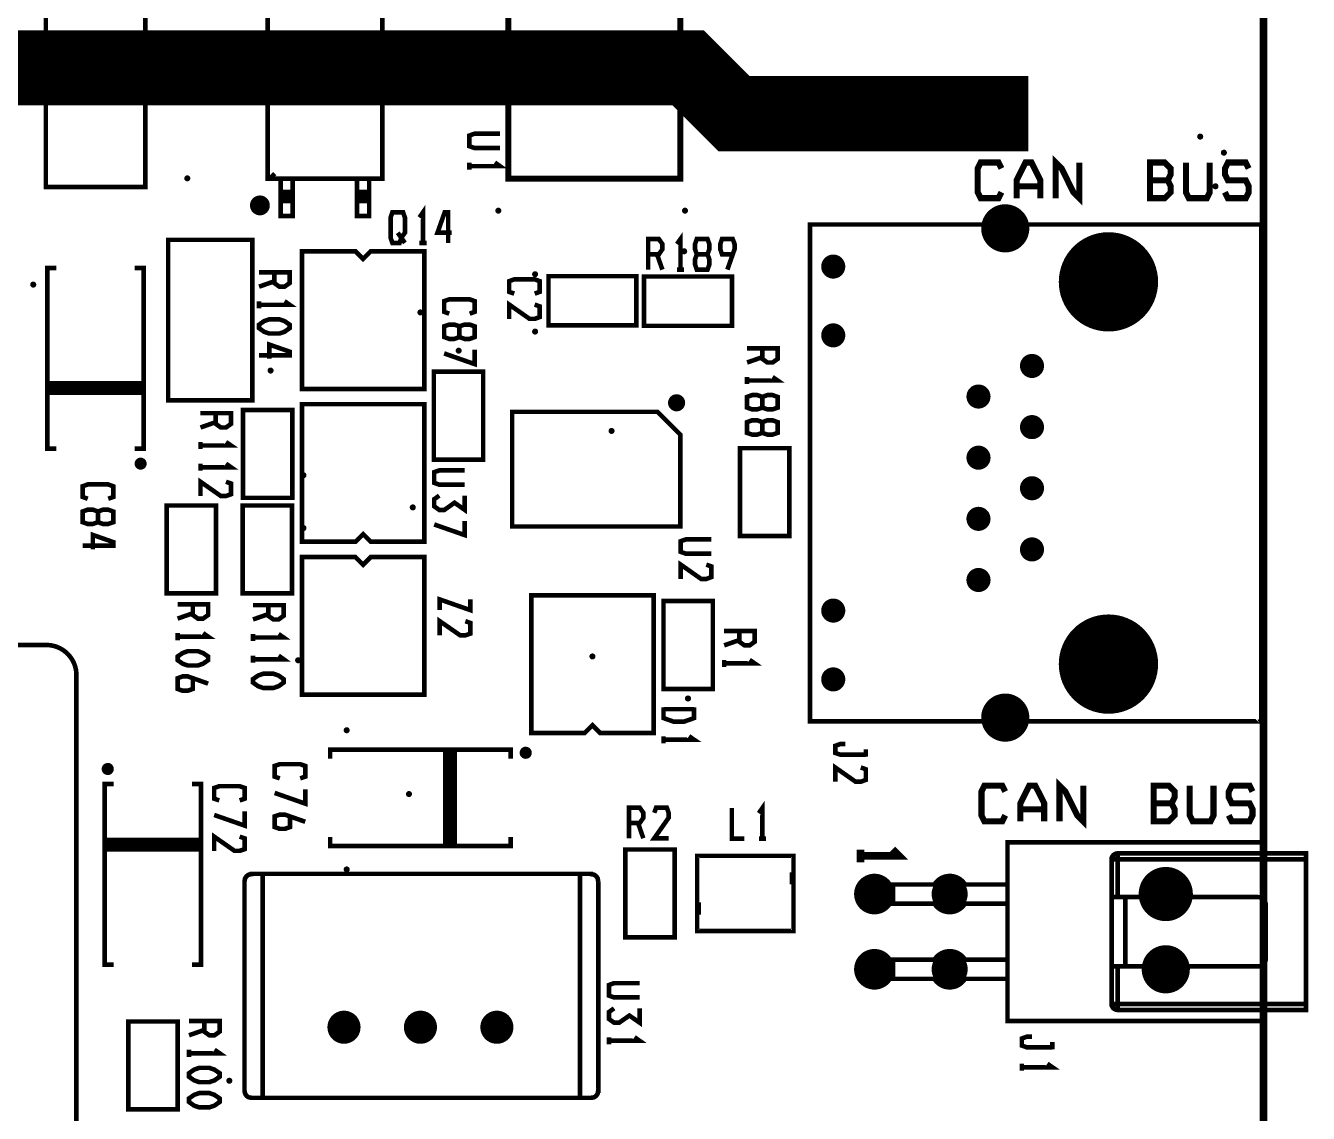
# Model space of a CAD drawing. Extents: x 8 to 205, y 3 to 189.
# Drawn here: x 161.72 to 204.34, y 25.73 to 61.86 of the extents above; entities that cross this region are included whole.
import ezdxf

# ---------------------------------------------------------------- set-up
doc = ezdxf.new("R2010")
doc.units = 0
doc.header["$MEASUREMENT"] = 0
doc.layers.get('0').update_dxf_attribs({"linetype": 'CONTINUOUS'})
doc.layers.add('26-349-0_DRL', color=254, linetype='CONTINUOUS')
doc.layers.add('26-349-0_SST', color=12, linetype='CONTINUOUS')

# ---------------------------------------------------------------- blocks, each defined once
blk = doc.blocks.new('ROUND_29')
at = {"const_width": 0.90043}
blk.add_lwpolyline([(-0.450214, 0, 1), (0.450214, 0, 1)], format="xyb", close=True, dxfattribs=at)
blk = doc.blocks.new('ROUND_30')
at = {"const_width": 0.8001}
blk.add_lwpolyline([(-0.40005, 0, 1), (0.40005, 0, 1)], format="xyb", close=True, dxfattribs=at)
blk = doc.blocks.new('ROUND_33')
at = {"const_width": 1.64973}
blk.add_lwpolyline([(-0.824864, 0, 1), (0.824864, 0, 1)], format="xyb", close=True, dxfattribs=at)
blk = doc.blocks.new('ROUND_93')
at = {"const_width": 0.54991}
blk.add_lwpolyline([(-0.274954, 0, 1), (0.274954, 0, 1)], format="xyb", close=True, dxfattribs=at)
blk = doc.blocks.new('ROUND_94')
at = {"const_width": 0.59944}
blk.add_lwpolyline([(-0.29972, 0, 1), (0.29972, 0, 1)], format="xyb", close=True, dxfattribs=at)
blk = doc.blocks.new('ROUND_95')
at = {"const_width": 0.40005}
blk.add_lwpolyline([(-0.200024, 0, 1), (0.200024, 0, 1)], format="xyb", close=True, dxfattribs=at)
blk = doc.blocks.new('ROUND_101')
at = {"const_width": 0.10033}
blk.add_lwpolyline([(-0.050164, 0, 1), (0.050164, 0, 1)], format="xyb", close=True, dxfattribs=at)
blk = doc.blocks.new('ROUND_102')
at = {"const_width": 0.10033}
blk.add_lwpolyline([(-0.050164, 0, 1), (0.050164, 0, 1)], format="xyb", close=True, dxfattribs=at)

msp = doc.modelspace()

# ---------------------------------------------------------------- linework, layer by layer
at = {"layer": '26-349-0_DRL'}
for points, const_width in [([(202.842, 184.891), (202.842, 5.442)], 0.254), ([(155.911, 60.464), (183.724, 60.464), (185.248, 58.94), (195.027, 58.94)], 2.499)]:
    msp.add_lwpolyline(points, dxfattribs=dict(at, const_width=const_width))
at = {"layer": '26-349-0_SST'}
for points, const_width in [([(169.754, 56.781), (169.754, 64.401), (173.564, 64.401), (173.564, 56.781), (169.754, 56.781)], 0.152), ([(182.454, 64.401), (177.755, 64.401), (177.755, 56.781), (183.47, 56.781), (183.47, 63.385), (182.454, 64.401)], 0.201), ([(165.69, 63.385), (165.69, 64.147), (162.388, 64.147), (162.388, 56.501), (165.69, 56.501), (165.69, 63.385)], 0.152), ([(177.475, 57.799), (176.63, 57.799), (176.459, 57.858), (176.459, 58.213), (176.63, 58.274), (177.475, 58.274)], 0.152), ([(196.729, 57.317), (196.729, 56.131), (196.531, 56.329), (196.137, 57.119), (195.939, 57.317), (195.939, 56.131)], 0.203), ([(176.459, 57.081), (176.459, 57.317)], 0.152), ([(176.459, 57.197), (177.475, 57.197), (177.305, 57.317)], 0.152), ([(194.138, 56.329), (194.039, 56.131), (193.447, 56.131), (193.348, 56.329), (193.348, 57.119), (193.447, 57.317), (194.039, 57.317), (194.138, 57.119)], 0.203), ([(195.433, 56.131), (195.433, 56.725), (195.136, 57.317), (194.938, 57.317), (194.643, 56.725), (194.643, 56.131)], 0.203), ([(199.073, 56.725), (199.665, 56.725), (199.764, 56.921), (199.764, 57.119), (199.566, 57.317), (198.974, 57.317)], 0.203), ([(199.073, 56.131), (199.073, 57.317)], 0.203), ([(201.059, 57.317), (201.059, 56.329), (200.96, 56.131), (200.368, 56.131), (200.269, 56.329), (200.269, 57.317)], 0.203), ([(202.355, 57.119), (202.256, 57.317), (201.664, 57.317), (201.565, 57.119), (201.565, 56.921), (201.664, 56.725), (202.256, 56.725), (202.355, 56.527), (202.355, 56.329), (202.256, 56.131), (201.664, 56.131), (201.565, 56.329)], 0.203), ([(169.993, 56.951), (169.81, 56.766)], 0.152), ([(170.188, 56.766), (170.188, 56.344), (170.59, 56.344), (170.59, 56.766)], 0.152), ([(172.728, 56.766), (172.728, 56.344), (173.13, 56.344), (173.13, 56.766)], 0.152), ([(198.974, 56.131), (199.566, 56.131), (199.764, 56.329), (199.764, 56.527), (199.665, 56.725)], 0.203), ([(170.59, 56.344), (170.59, 56.197), (170.59, 56.042), (170.59, 55.541), (170.188, 55.541), (170.188, 56.042), (170.188, 56.197), (170.188, 56.344)], 0.152), ([(170.188, 56.197), (170.59, 56.197)], 0.152), ([(173.13, 56.344), (173.13, 56.197), (173.13, 56.042), (173.13, 55.541), (172.728, 55.541), (172.728, 56.042), (172.728, 56.197), (172.728, 56.344)], 0.152), ([(172.728, 56.197), (173.13, 56.197)], 0.152), ([(195.433, 56.527), (194.643, 56.527)], 0.203), ([(169.754, 55.877), (169.246, 55.877)], 0.152), ([(169.723, 56.014), (169.276, 56.014)], 0.152), ([(169.347, 56.095), (169.347, 55.689)], 0.152), ([(169.485, 56.146), (169.485, 55.638)], 0.152), ([(169.622, 56.115), (169.622, 55.668)], 0.152), ([(170.188, 56.042), (170.59, 56.042)], 0.152), ([(172.728, 56.042), (173.13, 56.042)], 0.152), ([(174.918, 54.645), (174.918, 55.661), (174.801, 55.491)], 0.152), ([(169.703, 55.739), (169.297, 55.739)], 0.152), ([(173.843, 54.815), (173.902, 54.645), (174.14, 54.645), (174.199, 54.815), (174.318, 54.983), (174.318, 55.491), (174.257, 55.661), (173.902, 55.661), (173.843, 55.491), (173.843, 54.815)], 0.152), ([(175.875, 54.983), (175.4, 54.983), (175.639, 55.661), (175.756, 55.661), (175.756, 54.645)], 0.152), ([(174.079, 54.983), (174.318, 54.645)], 0.152), ([(183.475, 53.758), (183.475, 54.774), (183.356, 54.607)], 0.152), ([(187.775, 38.747), (187.798, 38.747), (202.774, 38.747), (202.759, 38.762), (202.756, 38.767), (202.774, 38.775), (202.774, 55.257), (187.775, 55.257), (187.775, 38.747)], 0.152), ([(166.452, 54.749), (169.246, 54.749), (169.246, 49.415), (166.452, 49.415), (166.452, 54.749)], 0.152), ([(175.037, 54.645), (174.801, 54.645)], 0.152), ([(182.401, 54.266), (182.756, 54.266), (182.873, 54.436), (182.873, 54.607), (182.756, 54.774), (182.401, 54.774), (182.401, 53.758)], 0.152), ([(184.372, 54.266), (184.433, 54.436), (184.433, 54.607), (184.372, 54.774), (184.016, 54.774), (183.958, 54.607), (183.958, 54.436), (184.016, 54.266), (184.372, 54.266), (184.433, 54.099), (184.433, 53.928), (184.372, 53.758), (184.016, 53.758), (183.958, 53.928), (183.958, 54.099), (184.016, 54.266)], 0.152), ([(185.21, 54.266), (184.854, 54.266), (184.796, 54.436), (184.796, 54.607), (184.854, 54.774), (185.21, 54.774), (185.271, 54.607), (185.271, 54.436), (185.032, 53.758)], 0.152), ([(170.897, 49.796), (174.961, 49.796), (174.961, 54.368), (173.183, 54.368), (172.929, 54.114), (172.675, 54.368), (170.897, 54.368), (170.897, 49.796)], 0.152), ([(182.695, 54.266), (182.873, 53.758)], 0.152), ([(162.738, 47.812), (162.439, 47.812), (162.439, 53.812), (162.738, 53.812)], 0.152), ([(165.339, 47.812), (165.639, 47.812), (165.639, 53.812), (165.339, 53.812)], 0.152), ([(169.98, 53.667), (169.98, 53.311), (170.148, 53.192), (170.318, 53.192), (170.488, 53.311), (170.488, 53.667), (169.472, 53.667)], 0.152), ([(183.594, 53.758), (183.356, 53.758)], 0.152), ([(169.98, 53.37), (169.472, 53.192)], 0.152), ([(177.953, 52.961), (177.783, 53.019), (177.783, 53.375), (177.953, 53.436), (178.629, 53.436), (178.799, 53.375), (178.799, 53.019), (178.629, 52.961)], 0.152), ([(182.009, 53.542), (179.088, 53.542), (179.088, 51.904), (182.009, 51.904), (182.009, 53.542)], 0.152), ([(182.263, 51.891), (185.184, 51.891), (185.184, 53.53), (182.263, 53.53), (182.263, 51.891)], 0.152), ([(169.472, 52.473), (169.472, 52.709)], 0.152), ([(169.472, 52.59), (170.488, 52.59), (170.318, 52.709)], 0.152), ([(175.791, 52.295), (175.621, 52.356), (175.621, 52.712), (175.791, 52.77), (176.47, 52.77), (176.637, 52.712), (176.637, 52.356), (176.47, 52.295)], 0.152), ([(177.783, 52.122), (177.783, 52.597), (178.461, 52.122), (178.629, 52.122), (178.799, 52.181), (178.799, 52.537), (178.629, 52.597)], 0.152), ([(169.472, 51.929), (169.64, 52.049), (169.81, 52.107), (170.148, 52.107), (170.318, 52.049), (170.488, 51.929), (170.488, 51.813), (170.318, 51.693), (170.148, 51.635), (169.81, 51.635), (169.64, 51.693), (169.472, 51.813), (169.472, 51.929)], 0.152), ([(176.129, 51.518), (176.299, 51.457), (176.47, 51.457), (176.637, 51.518), (176.637, 51.874), (176.47, 51.932), (176.299, 51.932), (176.129, 51.874), (176.129, 51.518), (175.962, 51.457), (175.791, 51.457), (175.621, 51.518), (175.621, 51.874), (175.791, 51.932), (175.962, 51.932), (176.129, 51.874)], 0.152), ([(169.81, 50.797), (169.81, 51.269), (170.488, 51.033), (170.488, 50.913), (169.472, 50.913)], 0.152), ([(175.621, 50.974), (176.637, 50.619), (176.637, 51.094)], 0.152), ([(186.195, 51.147), (186.195, 50.792), (186.363, 50.672), (186.533, 50.672), (186.703, 50.792), (186.703, 51.147), (185.687, 51.147)], 0.152), ([(186.195, 50.85), (185.687, 50.672)], 0.152), ([(175.278, 50.367), (175.278, 47.446), (176.917, 47.446), (176.917, 50.367), (175.278, 50.367)], 0.152), ([(165.626, 49.986), (162.451, 49.986), (162.451, 49.669)], 0.152), ([(165.626, 49.908), (162.451, 49.908)], 0.152), ([(162.553, 49.986), (162.553, 49.669)], 0.152), ([(162.69, 49.986), (162.69, 49.669)], 0.152), ([(162.827, 49.986), (162.827, 49.669)], 0.152), ([(162.964, 49.986), (162.964, 49.669)], 0.152), ([(163.102, 49.986), (163.102, 49.669)], 0.152), ([(163.239, 49.986), (163.239, 49.669)], 0.152), ([(163.376, 49.986), (163.376, 49.669)], 0.152), ([(163.513, 49.986), (163.513, 49.669)], 0.152), ([(163.65, 49.986), (163.65, 49.669)], 0.152), ([(163.787, 49.986), (163.787, 49.669)], 0.152), ([(163.925, 49.986), (163.925, 49.669)], 0.152), ([(164.062, 49.986), (164.062, 49.669)], 0.152), ([(164.199, 49.986), (164.199, 49.669)], 0.152), ([(164.336, 49.986), (164.336, 49.669)], 0.152), ([(164.473, 49.986), (164.473, 49.669)], 0.152), ([(164.61, 49.986), (164.61, 49.669)], 0.152), ([(164.748, 49.986), (164.748, 49.669)], 0.152), ([(164.885, 49.986), (164.885, 49.669)], 0.152), ([(165.022, 49.986), (165.022, 49.669)], 0.152), ([(165.159, 49.986), (165.159, 49.669)], 0.152), ([(165.296, 49.986), (165.296, 49.669)], 0.152), ([(165.433, 49.986), (165.433, 49.669)], 0.152), ([(165.57, 49.986), (165.57, 49.669)], 0.152), ([(165.626, 49.986), (165.626, 49.669)], 0.152), ([(185.687, 49.953), (185.687, 50.19)], 0.152), ([(185.687, 50.073), (186.703, 50.073), (186.533, 50.19)], 0.152), ([(165.626, 49.77), (162.451, 49.77)], 0.152), ([(165.626, 49.669), (162.451, 49.669)], 0.152), ([(183.551, 49.364), (183.137, 49.364)], 0.152), ([(183.467, 49.501), (183.221, 49.501)], 0.152), ([(183.239, 49.511), (183.239, 49.153)], 0.152), ([(183.376, 49.539), (183.376, 49.128)], 0.152), ([(183.513, 49.455), (183.513, 49.209)], 0.152), ([(186.195, 49.174), (186.363, 49.115), (186.533, 49.115), (186.703, 49.174), (186.703, 49.529), (186.533, 49.59), (186.363, 49.59), (186.195, 49.529), (186.195, 49.174), (186.025, 49.115), (185.855, 49.115), (185.687, 49.174), (185.687, 49.529), (185.855, 49.59), (186.025, 49.59), (186.195, 49.529)], 0.152), ([(168.034, 48.988), (168.034, 48.633), (168.202, 48.513), (168.372, 48.513), (168.542, 48.633), (168.542, 48.988), (167.526, 48.988)], 0.152), ([(170.579, 46.176), (170.579, 49.097), (168.941, 49.097), (168.941, 46.176), (170.579, 46.176)], 0.152), ([(174.961, 49.288), (170.897, 49.288), (170.897, 44.716), (172.675, 44.716), (172.929, 44.97), (173.183, 44.716), (174.961, 44.716), (174.961, 49.288)], 0.152), ([(183.47, 48.272), (183.47, 45.224), (177.882, 45.224), (177.882, 49.034), (182.708, 49.034), (183.47, 48.272)], 0.152), ([(183.523, 49.227), (183.165, 49.227)], 0.152), ([(168.034, 48.691), (167.526, 48.513)], 0.152), ([(186.195, 48.335), (186.363, 48.277), (186.533, 48.277), (186.703, 48.335), (186.703, 48.691), (186.533, 48.752), (186.363, 48.752), (186.195, 48.691), (186.195, 48.335), (186.025, 48.277), (185.855, 48.277), (185.687, 48.335), (185.687, 48.691), (185.855, 48.752), (186.025, 48.752), (186.195, 48.691)], 0.152), ([(167.526, 47.794), (167.526, 48.031)], 0.152), ([(167.526, 47.914), (168.542, 47.914), (168.372, 48.031)], 0.152), ([(187.089, 44.906), (187.089, 47.827), (185.451, 47.827), (185.451, 44.906), (187.089, 44.906)], 0.152), ([(165.659, 47.289), (165.416, 47.289)], 0.152), ([(165.588, 47.426), (165.489, 47.426)], 0.152), ([(165.515, 47.434), (165.515, 47.19)], 0.152), ([(165.652, 47.36), (165.652, 47.261)], 0.152), ([(167.526, 47.076), (167.526, 47.312)], 0.152), ([(167.526, 47.192), (168.542, 47.192), (168.372, 47.312)], 0.152), ([(176.307, 46.613), (175.459, 46.613), (175.291, 46.674), (175.291, 47.03), (175.459, 47.088), (176.307, 47.088)], 0.152), ([(163.78, 46.146), (163.61, 46.204), (163.61, 46.56), (163.78, 46.621), (164.458, 46.621), (164.626, 46.56), (164.626, 46.204), (164.458, 46.146)], 0.152), ([(167.526, 46.237), (167.526, 46.71), (168.202, 46.237), (168.372, 46.237), (168.542, 46.296), (168.542, 46.651), (168.372, 46.71)], 0.152), ([(175.459, 46.25), (175.291, 46.131), (175.291, 45.894), (175.459, 45.775), (175.629, 45.775), (175.967, 46.014), (176.307, 45.775), (176.307, 46.25)], 0.152), ([(164.118, 45.366), (164.288, 45.308), (164.458, 45.308), (164.626, 45.366), (164.626, 45.722), (164.458, 45.783), (164.288, 45.783), (164.118, 45.722), (164.118, 45.366), (163.95, 45.308), (163.78, 45.308), (163.61, 45.366), (163.61, 45.722), (163.78, 45.783), (163.95, 45.783), (164.118, 45.722)], 0.152), ([(168.039, 43.001), (168.039, 45.922), (166.401, 45.922), (166.401, 43.001), (168.039, 43.001)], 0.152), ([(168.928, 45.922), (168.928, 43.001), (170.567, 43.001), (170.567, 45.922), (168.928, 45.922)], 0.152), ([(175.291, 45.292), (176.307, 44.937), (176.307, 45.412)], 0.152), ([(163.95, 44.469), (163.95, 44.944), (164.626, 44.706), (164.626, 44.589), (163.61, 44.589)], 0.152), ([(184.499, 44.32), (183.653, 44.32), (183.483, 44.381), (183.483, 44.736), (183.653, 44.795), (184.499, 44.795)], 0.152), ([(170.897, 39.636), (174.961, 39.636), (174.961, 44.208), (173.183, 44.208), (172.929, 43.954), (172.675, 44.208), (170.897, 44.208), (170.897, 39.636)], 0.152), ([(183.483, 43.481), (183.483, 43.956), (184.161, 43.481), (184.331, 43.481), (184.499, 43.542), (184.499, 43.898), (184.331, 43.956)], 0.152), ([(167.272, 42.638), (167.272, 42.283), (167.44, 42.163), (167.61, 42.163), (167.78, 42.283), (167.78, 42.638), (166.764, 42.638)], 0.152), ([(169.779, 42.61), (169.779, 42.255), (169.949, 42.135), (170.12, 42.135), (170.287, 42.255), (170.287, 42.61), (169.271, 42.61)], 0.152), ([(175.476, 42.445), (175.476, 42.801), (176.492, 42.445), (176.492, 42.801)], 0.152), ([(182.581, 42.938), (178.517, 42.938), (178.517, 38.366), (180.295, 38.366), (180.549, 38.62), (180.803, 38.366), (182.581, 38.366), (182.581, 42.938)], 0.152), ([(184.549, 39.826), (184.549, 42.747), (182.911, 42.747), (182.911, 39.826), (184.549, 39.826)], 0.152), ([(167.272, 42.341), (166.764, 42.163)], 0.152), ([(169.779, 42.313), (169.271, 42.135)], 0.152), ([(175.476, 41.607), (175.476, 42.079), (176.155, 41.607), (176.325, 41.607), (176.492, 41.665), (176.492, 42.021), (176.325, 42.079)], 0.152), ([(185.433, 41.749), (185.433, 41.394), (185.601, 41.274), (185.771, 41.274), (185.941, 41.394), (185.941, 41.749), (184.925, 41.749)], 0.152), ([(162.403, 41.287), (113.605, 41.287)], 0.152), ([(166.764, 41.444), (166.764, 41.681)], 0.152), ([(166.764, 41.564), (167.78, 41.564), (167.61, 41.681)], 0.152), ([(169.271, 41.416), (169.271, 41.653)], 0.152), ([(169.271, 41.536), (170.287, 41.536), (170.12, 41.653)], 0.152), ([(185.433, 41.452), (184.925, 41.274)], 0.152), ([(166.764, 40.903), (166.932, 41.02), (167.102, 41.081), (167.44, 41.081), (167.61, 41.02), (167.78, 40.903), (167.78, 40.784), (167.61, 40.665), (167.44, 40.606), (167.102, 40.606), (166.932, 40.665), (166.764, 40.784), (166.764, 40.903)], 0.152), ([(169.271, 40.698), (169.271, 40.934)], 0.152), ([(169.271, 40.814), (170.287, 40.814), (170.12, 40.934)], 0.152), ([(184.925, 40.555), (184.925, 40.792)], 0.152), ([(184.925, 40.675), (185.941, 40.675), (185.771, 40.792)], 0.152), ([(163.404, 16.888), (163.404, 40.286)], 0.152), ([(167.272, 40.182), (167.272, 39.826), (167.102, 39.768), (166.932, 39.768), (166.764, 39.826), (166.764, 40.182), (166.932, 40.243), (167.102, 40.243), (167.78, 40.004)], 0.152), ([(169.271, 40.154), (169.441, 40.273), (169.612, 40.332), (169.949, 40.332), (170.12, 40.273), (170.287, 40.154), (170.287, 40.037), (170.12, 39.918), (169.949, 39.859), (169.612, 39.859), (169.441, 39.918), (169.271, 40.037), (169.271, 40.154)], 0.152), ([(182.911, 39.214), (182.911, 38.859), (183.249, 38.739), (183.587, 38.739), (183.927, 38.859), (183.927, 39.214)], 0.152), ([(182.911, 39.156), (183.927, 39.156)], 0.152), ([(182.911, 38.02), (182.911, 38.257)], 0.152), ([(182.911, 38.14), (183.927, 38.14), (183.757, 38.257)], 0.152), ([(188.956, 37.998), (188.786, 37.998), (188.616, 37.937), (188.616, 37.7), (188.786, 37.642), (189.632, 37.642)], 0.152), ([(177.834, 37.507), (177.834, 37.807), (171.834, 37.807), (171.834, 37.507)], 0.152), ([(175.977, 37.794), (175.659, 37.794), (175.659, 34.619)], 0.152), ([(175.977, 37.738), (175.659, 37.738)], 0.152), ([(175.977, 37.601), (175.659, 37.601)], 0.152), ([(175.977, 37.464), (175.659, 37.464)], 0.152), ([(175.761, 37.794), (175.761, 34.619)], 0.152), ([(175.898, 37.794), (175.898, 34.619)], 0.152), ([(175.977, 37.794), (175.977, 34.619)], 0.152), ([(178.456, 37.683), (178.21, 37.683)], 0.152), ([(178.385, 37.82), (178.281, 37.82)], 0.152), ([(178.309, 37.83), (178.309, 37.584)], 0.152), ([(178.446, 37.759), (178.446, 37.652)], 0.152), ([(189.632, 37.581), (189.632, 37.82)], 0.152), ([(164.567, 37.142), (164.321, 37.142)], 0.152), ([(164.496, 37.279), (164.389, 37.279)], 0.152), ([(164.42, 37.289), (164.42, 37.043)], 0.152), ([(164.557, 37.218), (164.557, 37.114)], 0.152), ([(170.16, 36.855), (169.99, 36.913), (169.99, 37.269), (170.16, 37.327), (170.838, 37.327), (171.006, 37.269), (171.006, 36.913), (170.838, 36.855)], 0.152), ([(175.977, 37.327), (175.659, 37.327)], 0.152), ([(175.977, 37.19), (175.659, 37.19)], 0.152), ([(175.977, 37.053), (175.659, 37.053)], 0.152), ([(188.616, 36.743), (188.616, 37.218), (189.294, 36.743), (189.464, 36.743), (189.632, 36.804), (189.632, 37.159), (189.464, 37.218)], 0.152), ([(164.643, 36.667), (164.344, 36.667), (164.344, 30.667), (164.643, 30.667)], 0.152), ([(167.244, 36.667), (167.544, 36.667), (167.544, 30.667), (167.244, 30.667)], 0.152), ([(168.149, 36.123), (167.981, 36.181), (167.981, 36.537), (168.149, 36.595), (168.827, 36.595), (168.997, 36.537), (168.997, 36.181), (168.827, 36.123)], 0.152), ([(175.977, 36.916), (175.659, 36.916)], 0.152), ([(175.977, 36.778), (175.659, 36.778)], 0.152), ([(175.977, 36.641), (175.659, 36.641)], 0.152), ([(194.265, 35.628), (194.166, 35.43), (193.574, 35.43), (193.475, 35.628), (193.475, 36.418), (193.574, 36.616), (194.166, 36.616), (194.265, 36.418)], 0.203), ([(195.56, 35.43), (195.56, 36.024), (195.263, 36.616), (195.065, 36.616), (194.77, 36.024), (194.77, 35.43)], 0.203), ([(196.856, 36.616), (196.856, 35.43), (196.658, 35.628), (196.264, 36.418), (196.066, 36.616), (196.066, 35.43)], 0.203), ([(199.2, 36.024), (199.792, 36.024), (199.891, 36.22), (199.891, 36.418), (199.693, 36.616), (199.101, 36.616)], 0.203), ([(199.2, 35.43), (199.2, 36.616)], 0.203), ([(201.186, 36.616), (201.186, 35.628), (201.087, 35.43), (200.495, 35.43), (200.396, 35.628), (200.396, 36.616)], 0.203), ([(202.482, 36.418), (202.383, 36.616), (201.791, 36.616), (201.692, 36.418), (201.692, 36.22), (201.791, 36.024), (202.383, 36.024), (202.482, 35.826), (202.482, 35.628), (202.383, 35.43), (201.791, 35.43), (201.692, 35.628)], 0.203), ([(169.99, 36.372), (171.006, 36.016), (171.006, 36.489)], 0.152), ([(175.977, 36.504), (175.659, 36.504)], 0.152), ([(175.977, 36.367), (175.659, 36.367)], 0.152), ([(175.977, 36.23), (175.659, 36.23)], 0.152), ([(167.981, 35.64), (168.997, 35.285), (168.997, 35.757)], 0.152), ([(175.977, 36.093), (175.659, 36.093)], 0.152), ([(175.977, 35.955), (175.659, 35.955)], 0.152), ([(175.977, 35.818), (175.659, 35.818)], 0.152), ([(181.766, 35.374), (182.121, 35.374), (182.24, 35.544), (182.24, 35.712), (182.121, 35.882), (181.766, 35.882), (181.766, 34.866)], 0.152), ([(183.079, 34.866), (182.604, 34.866), (183.079, 35.544), (183.079, 35.712), (183.02, 35.882), (182.665, 35.882), (182.604, 35.712)], 0.152), ([(185.596, 34.853), (185.179, 34.853), (185.179, 35.869)], 0.152), ([(186.195, 34.853), (186.195, 35.869), (186.078, 35.699)], 0.152), ([(195.56, 35.826), (194.77, 35.826)], 0.203), ([(199.101, 35.43), (199.693, 35.43), (199.891, 35.628), (199.891, 35.826), (199.792, 36.024)], 0.203), ([(170.498, 35.592), (170.498, 35.237), (170.33, 35.178), (170.16, 35.178), (169.99, 35.237), (169.99, 35.592), (170.16, 35.651), (170.33, 35.651), (171.006, 35.414)], 0.152), ([(175.977, 35.681), (175.659, 35.681)], 0.152), ([(175.977, 35.544), (175.659, 35.544)], 0.152), ([(175.977, 35.407), (175.659, 35.407)], 0.152), ([(182.063, 35.374), (182.24, 34.866)], 0.152), ([(167.981, 34.447), (167.981, 34.919), (168.657, 34.447), (168.827, 34.447), (168.997, 34.505), (168.997, 34.861), (168.827, 34.919)], 0.152), ([(177.834, 34.906), (177.834, 34.607), (171.834, 34.607), (171.834, 34.906)], 0.152), ([(175.977, 35.27), (175.659, 35.27)], 0.152), ([(175.977, 35.132), (175.659, 35.132)], 0.152), ([(175.977, 34.995), (175.659, 34.995)], 0.152), ([(164.356, 34.81), (164.356, 34.492)], 0.152), ([(167.531, 34.81), (164.356, 34.81)], 0.152), ([(167.531, 34.731), (164.356, 34.731)], 0.152), ([(167.531, 34.594), (164.356, 34.594)], 0.152), ([(167.531, 34.492), (164.356, 34.492)], 0.152), ([(164.458, 34.81), (164.458, 34.492)], 0.152), ([(164.595, 34.81), (164.595, 34.492)], 0.152), ([(164.732, 34.81), (164.732, 34.492)], 0.152), ([(164.869, 34.81), (164.869, 34.492)], 0.152), ([(165.007, 34.81), (165.007, 34.492)], 0.152), ([(165.144, 34.81), (165.144, 34.492)], 0.152), ([(165.281, 34.81), (165.281, 34.492)], 0.152), ([(165.418, 34.81), (165.418, 34.492)], 0.152), ([(165.555, 34.81), (165.555, 34.492)], 0.152), ([(165.692, 34.81), (165.692, 34.492)], 0.152), ([(165.83, 34.81), (165.83, 34.492)], 0.152), ([(165.967, 34.81), (165.967, 34.492)], 0.152), ([(166.104, 34.81), (166.104, 34.492)], 0.152), ([(166.241, 34.81), (166.241, 34.492)], 0.152), ([(166.378, 34.81), (166.378, 34.492)], 0.152), ([(166.515, 34.81), (166.515, 34.492)], 0.152), ([(166.653, 34.81), (166.653, 34.492)], 0.152), ([(166.79, 34.81), (166.79, 34.492)], 0.152), ([(166.927, 34.81), (166.927, 34.492)], 0.152), ([(167.064, 34.81), (167.064, 34.492)], 0.152), ([(167.201, 34.81), (167.201, 34.492)], 0.152), ([(167.338, 34.81), (167.338, 34.492)], 0.152), ([(167.475, 34.81), (167.475, 34.492)], 0.152), ([(167.531, 34.81), (167.531, 34.492)], 0.152), ([(175.977, 34.858), (175.659, 34.858)], 0.152), ([(175.977, 34.721), (175.659, 34.721)], 0.152), ([(175.977, 34.619), (175.659, 34.619)], 0.152), ([(183.279, 31.571), (183.279, 34.492), (181.641, 34.492), (181.641, 31.571), (183.279, 31.571)], 0.152), ([(186.315, 34.853), (186.078, 34.853)], 0.152), ([(189.459, 34.068), (189.459, 34.492)], 0.254), ([(189.459, 34.282), (190.729, 34.282), (190.518, 34.492)], 0.254), ([(202.799, 34.363), (202.799, 34.731), (194.339, 34.731), (194.339, 28.793), (202.799, 28.793), (202.799, 29.161)], 0.152), ([(184.079, 34.282), (184.029, 34.282), (184.029, 34.231), (184.029, 31.83), (184.029, 31.782), (184.079, 31.782)], 0.152), ([(184.079, 34.282), (187.178, 34.282)], 0.152), ([(187.178, 31.782), (187.229, 31.782), (187.229, 31.83), (187.229, 34.231), (187.229, 34.282), (187.178, 34.282)], 0.152), ([(197.999, 32.912), (197.999, 34.162), (197.798, 34.162), (197.798, 32.912), (197.999, 32.912), (202.67, 32.912)], 0.152), ([(197.999, 34.363), (204.26, 34.363), (204.26, 34.162), (204.26, 29.362), (204.26, 29.161), (197.999, 29.161)], 0.152), ([(197.999, 34.363), (197.999, 34.162), (204.26, 34.162)], 0.152), ([(180.747, 33.433), (180.747, 26.481), (180.739, 26.481), (180.732, 26.435), (180.724, 26.39), (180.701, 26.344), (180.671, 26.306), (180.63, 26.275), (180.584, 26.253), (180.536, 26.248), (180.49, 26.24), (169.241, 26.24), (169.193, 26.248), (169.147, 26.253), (169.099, 26.275), (169.06, 26.306), (169.03, 26.344), (169.005, 26.39), (168.997, 26.435), (168.989, 26.481), (168.989, 33.433), (168.997, 33.479), (169.005, 33.525), (169.03, 33.57), (169.06, 33.608), (169.099, 33.639), (169.147, 33.662), (169.193, 33.669), (169.241, 33.677), (169.241, 33.685), (180.49, 33.685), (180.49, 33.677), (180.536, 33.669), (180.584, 33.662), (180.63, 33.639), (180.671, 33.608), (180.701, 33.57), (180.724, 33.525), (180.732, 33.479), (180.739, 33.433)], 0.152), ([(169.594, 33.685), (169.594, 26.24)], 0.152), ([(180.137, 33.685), (180.137, 26.24)], 0.152), ([(187.178, 33.332), (187.178, 33.733)], 0.152), ([(194.339, 32.694), (190.536, 32.694), (189.601, 32.694), (189.601, 33.329), (190.536, 33.329), (194.339, 33.329)], 0.152), ([(190.536, 32.694), (190.536, 33.329)], 0.152), ([(197.798, 30.611), (197.798, 32.912)], 0.152), ([(198.258, 30.611), (198.258, 32.912)], 0.152), ([(202.799, 30.647), (202.799, 32.874)], 0.152), ([(184.079, 32.732), (184.079, 32.331)], 0.152), ([(202.919, 32.661), (202.919, 30.863)], 0.152), ([(187.178, 31.782), (184.079, 31.782)], 0.152), ([(194.339, 30.195), (190.536, 30.195), (189.601, 30.195), (189.601, 30.83), (190.536, 30.83), (194.339, 30.83)], 0.152), ([(190.536, 30.195), (190.536, 30.83)], 0.152), ([(202.67, 30.611), (197.999, 30.611), (197.798, 30.611), (197.798, 29.362), (197.999, 29.362), (197.999, 29.161)], 0.152), ([(197.999, 30.611), (197.999, 29.362), (204.26, 29.362)], 0.152), ([(182.116, 29.577), (181.268, 29.577), (181.1, 29.636), (181.1, 29.991), (181.268, 30.052), (182.116, 30.052)], 0.152), ([(181.268, 29.214), (181.1, 29.095), (181.1, 28.859), (181.268, 28.739), (181.438, 28.739), (181.776, 28.975), (182.116, 28.739), (182.116, 29.214)], 0.152), ([(166.769, 25.856), (166.769, 28.777), (165.131, 28.777), (165.131, 25.856), (166.769, 25.856)], 0.152), ([(167.653, 28.795), (167.653, 28.44), (167.821, 28.32), (167.991, 28.32), (168.161, 28.44), (168.161, 28.795), (167.145, 28.795)], 0.152), ([(167.653, 28.498), (167.145, 28.32)], 0.152), ([(172.675, 28.709), (172.675, 28.465), (171.913, 28.465), (171.913, 28.709), (172.675, 28.709)], 0.152), ([(175.215, 28.709), (175.215, 28.465), (174.453, 28.465), (174.453, 28.709), (175.215, 28.709)], 0.152), ([(177.762, 28.709), (177.762, 28.465), (177, 28.465), (177, 28.709), (177.762, 28.709)], 0.152), ([(181.1, 28.02), (181.1, 28.257)], 0.152), ([(181.1, 28.137), (182.116, 28.137), (181.946, 28.257)], 0.152), ([(195.154, 28.274), (194.984, 28.274), (194.816, 28.213), (194.816, 27.977), (194.984, 27.919), (195.832, 27.919)], 0.152), ([(195.832, 27.858), (195.832, 28.097)], 0.152), ([(167.145, 27.601), (167.145, 27.838)], 0.152), ([(167.145, 27.721), (168.161, 27.721), (167.991, 27.838)], 0.152), ([(167.145, 27.06), (167.313, 27.177), (167.483, 27.238), (167.821, 27.238), (167.991, 27.177), (168.161, 27.06), (168.161, 26.941), (167.991, 26.822), (167.821, 26.763), (167.483, 26.763), (167.313, 26.822), (167.145, 26.941), (167.145, 27.06)], 0.152), ([(194.816, 27.139), (194.816, 27.375)], 0.152), ([(194.816, 27.258), (195.832, 27.258), (195.662, 27.375)], 0.152), ([(167.145, 26.222), (167.313, 26.339), (167.483, 26.4), (167.821, 26.4), (167.991, 26.339), (168.161, 26.222), (168.161, 26.103), (167.991, 25.983), (167.821, 25.925), (167.483, 25.925), (167.313, 25.983), (167.145, 26.103), (167.145, 26.222)], 0.152)]:
    msp.add_lwpolyline(points, dxfattribs=dict(at, const_width=const_width))
at = {"layer": '26-349-0_SST', "const_width": 0.152}
for points in [[(169.5, 56.146, 0.414214), (169.246, 55.892)], [(169.246, 55.892, 0.414214), (169.5, 55.638)], [(169.754, 55.892, 0.414214), (169.5, 56.146)], [(169.5, 55.638, 0.414214), (169.754, 55.892)], [(183.345, 49.542, 0.414214), (183.137, 49.334)], [(183.554, 49.334, 0.414214), (183.345, 49.542)], [(183.137, 49.334, 0.414214), (183.345, 49.125)], [(183.345, 49.125, 0.414214), (183.554, 49.334)], [(165.537, 47.436, 0.414214), (165.413, 47.312)], [(165.413, 47.312, 0.414214), (165.537, 47.187)], [(165.662, 47.312, 0.414214), (165.537, 47.436)], [(165.537, 47.187, 0.414214), (165.662, 47.312)], [(163.404, 40.286, 0.414214), (162.403, 41.287)], [(178.334, 37.832, 0.414214), (178.207, 37.705)], [(178.207, 37.705, 0.414214), (178.334, 37.578)], [(178.458, 37.705, 0.414214), (178.334, 37.83)], [(178.334, 37.581, 0.414214), (178.458, 37.705)], [(164.443, 37.291, 0.414214), (164.318, 37.167)], [(164.318, 37.167, 0.414214), (164.443, 37.043)], [(164.57, 37.167, 0.414214), (164.443, 37.294)], [(164.443, 37.04, 0.414214), (164.57, 37.167)], [(184.079, 34.282, 0.414214), (184.029, 34.231)], [(187.229, 34.231, 0.414214), (187.178, 34.282)], [(197.999, 34.363, 0.414214), (197.798, 34.162)], [(189.919, 33.611, 0.414214), (189.319, 33.012)], [(190.427, 33.329, 0.258593), (189.919, 33.611)], [(192.418, 33.611, 0.258593), (191.91, 33.329)], [(192.929, 33.329, 0.25919), (192.418, 33.613)], [(189.319, 33.012, 0.414214), (189.919, 32.412)], [(202.919, 32.661, 0.414214), (202.67, 32.91)], [(189.919, 32.412, 0.258592), (190.427, 32.694)], [(191.91, 32.694, 0.258593), (192.418, 32.412)], [(192.418, 32.412, 0.259189), (192.927, 32.695)], [(184.029, 31.83, 0.414214), (184.079, 31.78)], [(187.178, 31.782, 0.414214), (187.227, 31.83)], [(189.919, 31.112, 0.414214), (189.319, 30.512)], [(190.427, 30.83, 0.258593), (189.919, 31.111)], [(192.418, 31.112, 0.258593), (191.91, 30.83)], [(192.929, 30.83, 0.25919), (192.418, 31.113)], [(202.67, 30.611, 0.414214), (202.921, 30.863)], [(189.319, 30.512, 0.414214), (189.919, 29.913)], [(189.919, 29.913, 0.258592), (190.427, 30.194)], [(191.91, 30.195, 0.258593), (192.418, 29.913)], [(192.418, 29.913, 0.259189), (192.927, 30.196)], [(197.798, 29.362, 0.414214), (197.999, 29.161)]]:
    msp.add_lwpolyline(points, format="xyb", dxfattribs=at)

# ---------------------------------------------------------------- block references
at = {"layer": '26-349-0_DRL'}
for name, p in [('ROUND_102', (200.742, 58.178)), ('ROUND_102', (201.529, 57.644)), ('ROUND_102', (167.087, 56.791)), ('ROUND_102', (201.25, 56.527)), ('ROUND_30', (194.265, 55.13)), ('ROUND_102', (177.422, 55.717)), ('ROUND_102', (183.625, 55.717)), ('ROUND_33', (197.694, 53.352)), ('ROUND_101', (183.597, 54.368)), ('ROUND_95', (188.55, 53.86)), ('ROUND_102', (178.644, 53.606)), ('ROUND_102', (161.969, 53.26)), ('ROUND_102', (174.834, 52.336)), ('ROUND_101', (178.644, 51.701)), ('ROUND_95', (188.55, 51.574)), ('ROUND_102', (176.104, 51.066)), ('ROUND_95', (195.154, 50.558)), ('ROUND_102', (169.855, 50.405)), ('ROUND_95', (193.376, 49.542)), ('ROUND_95', (195.154, 48.526)), ('ROUND_102', (181.184, 48.399)), ('ROUND_95', (193.376, 47.51)), ('ROUND_102', (170.948, 46.926)), ('ROUND_95', (195.154, 46.494)), ('ROUND_102', (174.58, 45.859)), ('ROUND_95', (193.376, 45.478)), ('ROUND_102', (170.948, 45.173)), ('ROUND_95', (195.154, 44.462)), ('ROUND_95', (193.376, 43.446)), ('ROUND_95', (188.55, 42.43)), ('ROUND_33', (197.694, 40.652)), ('ROUND_102', (180.549, 40.906)), ('ROUND_102', (170.77, 40.779)), ('ROUND_95', (188.55, 40.144)), ('ROUND_30', (194.265, 38.874)), ('ROUND_102', (183.724, 39.509)), ('ROUND_102', (172.383, 38.455)), ('ROUND_102', (174.453, 36.334)), ('ROUND_102', (172.383, 33.829)), ('ROUND_29', (199.599, 33.012)), ('ROUND_94', (189.919, 33.012)), ('ROUND_94', (192.418, 33.012)), ('ROUND_30', (199.599, 30.512)), ('ROUND_94', (189.919, 30.512)), ('ROUND_94', (192.418, 30.512)), ('ROUND_93', (172.294, 28.587)), ('ROUND_93', (174.834, 28.587)), ('ROUND_93', (177.374, 28.587)), ('ROUND_102', (168.484, 26.809))]:
    msp.add_blockref(name, p, dxfattribs=at)

doc.saveas('drawing.dxf')
